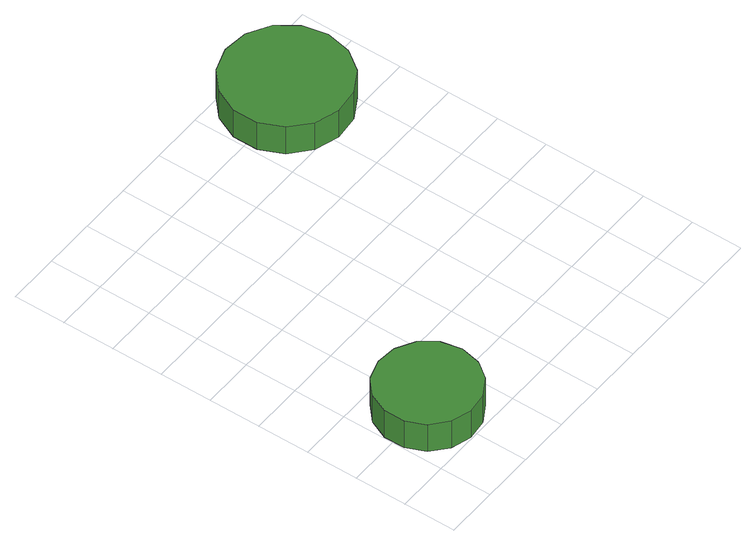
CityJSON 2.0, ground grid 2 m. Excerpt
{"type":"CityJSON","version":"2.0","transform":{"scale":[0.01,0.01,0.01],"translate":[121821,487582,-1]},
"CityObjects":{
"tree1":{"type":"SolitaryVegetationObject","attributes":{"function":"something"},"geometry":[{"type":"MultiSurface","lod":"1","boundaries":[[[0,1,2,3,4,5,6,7,8,9,10,11,12,13,14]],[[15,16,17,18,19,20,21,22,23,24,25,26,27,28,29]],[[0,29,28,1]],[[1,28,27,2]],[[2,27,26,3]],[[3,26,25,4]],[[4,25,24,5]],[[5,24,23,6]],[[6,23,22,7]],[[7,22,21,8]],[[8,21,20,9]],[[9,20,19,10]],[[10,19,18,11]],[[11,18,17,12]],[[12,17,16,13]],[[13,16,15,14]],[[14,15,29,0]]]}]},
"tree2":{"type":"SolitaryVegetationObject","attributes":{"function":"something"},"geometry":[{"type":"MultiSurface","lod":"1","boundaries":[[[30,31,32,33,34,35,36,37,38,39,40,41,42,43,44]],[[45,46,47,48,49,50,51,52,53,54,55,56,57,58,59]],[[30,59,58,31]],[[31,58,57,32]],[[32,57,56,33]],[[33,56,55,34]],[[34,55,54,35]],[[35,54,53,36]],[[36,53,52,37]],[[37,52,51,38]],[[38,51,50,39]],[[39,50,49,40]],[[40,49,48,41]],[[41,48,47,42]],[[42,47,46,43]],[[43,46,45,44]],[[44,45,59,30]]]}]}
},
"vertices":[
[387,198,184],[370,276,184],[323,340,184],[254,380,184],[175,388,184],[99,364,184],[39,310,184],[7,237,184],[7,158,184],[39,85,184],[99,31,184],[175,7,184],[254,15,184],[323,55,184],[370,119,184],[370,119,57],[323,55,57],[254,15,57],[175,7,57],[99,31,57],[39,85,57],[7,158,57],[7,237,57],[39,310,57],[99,364,57],[175,388,57],[254,380,57],[323,340,57],[370,276,57],[387,198,57],
[1220,1361,265],[1200,1456,265],[1143,1535,265],[1058,1584,265],[961,1594,265],[868,1564,265],[796,1498,265],[756,1409,265],[756,1312,265],[796,1223,265],[868,1157,265],[961,1127,265],[1058,1137,265],[1143,1186,265],[1200,1265,265],[1200,1265,136],[1143,1186,136],[1058,1137,136],[961,1127,136],[868,1157,136],[796,1223,136],[756,1312,136],[756,1409,136],[796,1498,136],[868,1564,136],[961,1594,136],[1058,1584,136],[1143,1535,136],[1200,1456,136],[1220,1361,136]
]}
